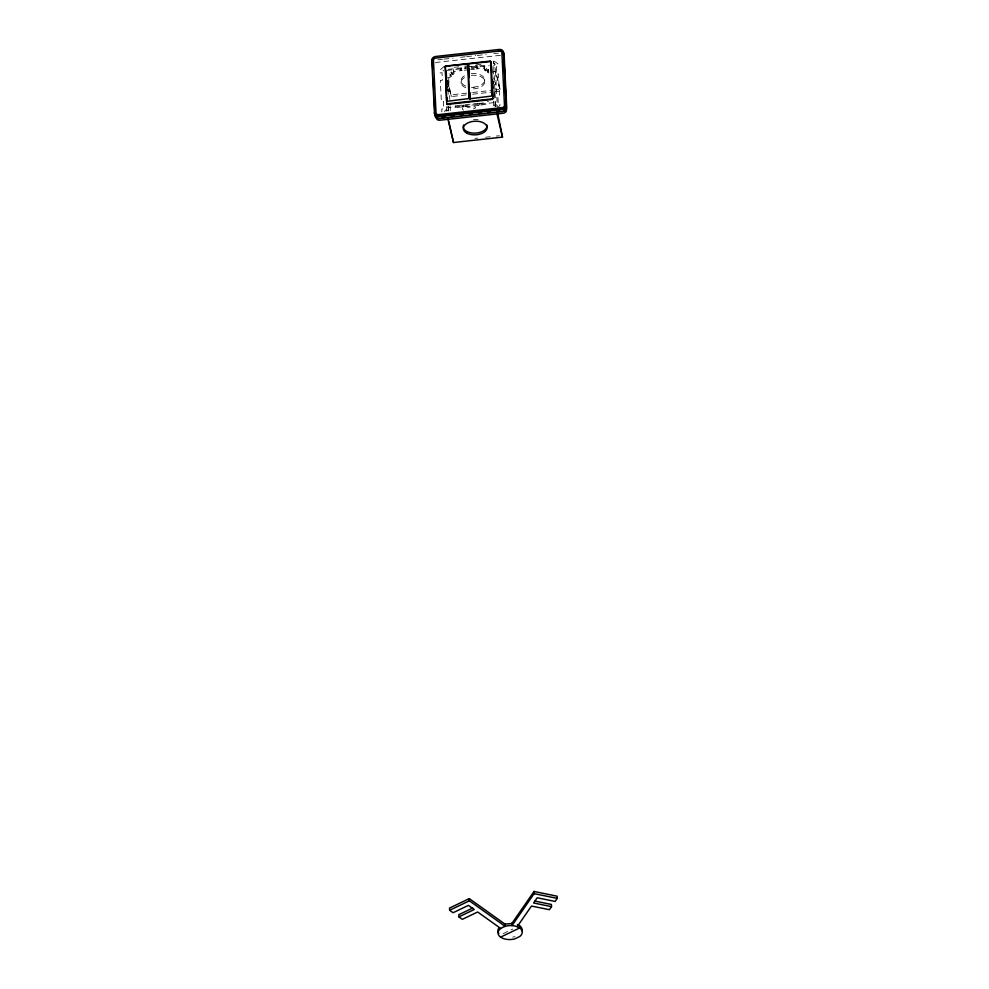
<?xml version="1.0" encoding="UTF-8"?>
<svg xmlns="http://www.w3.org/2000/svg" width="989" height="989" viewBox="0 0 989 989"><rect width="100%" height="100%" fill="white"/><g stroke="black" fill="none" stroke-linecap="round" stroke-linejoin="round"><path stroke-width="0.74" stroke-dasharray="4.95 3.71" d="M493.721 101.966L492.93 102.745L448.413 107.665L447.547 107.072M496.812 106.453L497.257 105.44L495.538 104.265L493.956 105.811L494.488 106.713M447.794 80.307L448.351 91.631M497.343 108.221L500.001 105.366L499.878 102.633L498.221 102.819L497.863 95.327L499.507 95.142L498.468 74.014L496.824 74.2L496.453 66.708L498.11 66.523L497.974 63.803L493.684 60.848M447.658 77.575L450.131 77.303L451.281 76.19L449.674 73.718L451.355 72.073L452.95 74.558L454.087 73.446L453.605 69.749L454.087 73.446M451.355 72.073L451.738 73.718L449.748 75.659L450.131 77.303M452.566 72.914L453.704 71.801M486.563 68.179L486.959 69.823L485.834 70.924L485.451 69.279L486.563 68.179L488.381 69.44L488.776 71.084L487.651 72.172L488.887 73.025L487.268 70.528L488.381 69.44M444.209 66.312L439.845 70.219L439.969 72.951L442.034 72.716L442.404 80.22L440.34 80.443L441.378 101.57L443.431 101.335L443.801 108.827L441.737 109.062L441.873 111.782M465.609 66.943L464.694 67.709L466.14 68.909M447.288 87.18L448.647 86.191L448.919 84.485L447.683 83.237M469.243 69.712L462.234 70.491L460.998 68.464L460.194 69.032L460.59 70.676L453.988 71.406M460.59 70.676L462.234 70.491M485.834 70.924L484.598 70.071L484.499 68.031L477.91 68.76L476.661 66.72L475.87 67.289L476.253 68.946L470.653 69.564M476.253 68.946L477.91 68.76M478.874 105.44L455.756 107.517L455.373 105.86L477.638 103.4L478.874 105.44L486.267 104.142L485.883 102.497M478.478 103.796L484.561 102.633M494.587 92.373L496.218 91.223L496.49 89.517L495.44 88.441L495.514 83.088L494.413 81.407M503.191 933.653L512.784 929.054M493.659 65.867L495.242 64.322L493.523 63.148M515.022 936.571L514.737 936.682A12.115 6.948 -2.8 0 1 512.722 937.127M473.447 108.914L475.561 107.838L475.301 106.849L467.303 107.282L466.239 106.219L464.224 106.157L462.605 107.306L462.333 109L463.569 110.249M437.917 59.81L442.454 59.303M443.974 59.142L453.036 58.128M460.602 57.3L465.127 56.793M466.647 56.633L475.709 55.631M477.23 55.458L486.291 54.457M493.857 53.616L498.394 53.122M500.459 55.31L436.965 62.319A3.326 2.707 -13.4 0 0 435.333 62.863M454.112 67.301L458.587 66.807M464.57 66.152L470.541 65.484M476.513 64.829L481 64.334M466.82 66.634L473.274 66.201L474.671 65.212L476.698 65.286L477.934 66.535L477.662 68.241L476.03 69.391L471.234 68.204M448.079 69.341L469.577 66.968M471.11 66.795L487.997 64.928M447.053 70.392L466.388 68.266M471.432 67.709L489.271 65.731M494.129 91.829L500.249 91.149L495.576 71.455L493.474 71.69L493.857 79.305M471.506 87.613L474.25 87.316M447.634 79.998L451.157 94.845L471.061 92.645M472.594 92.472L492.51 90.271M494.043 90.098L500.162 89.418L500.249 91.149M447.572 81.086L451.244 96.576L466.561 94.882M472.68 94.202L492.596 92.002M474.844 138.435L477.91 138.089M485.562 137.248L490.161 136.742M496.293 136.062L499.346 135.728M486.959 69.823L488.776 71.084M484.499 68.031L484.116 66.387L484.214 68.426L485.451 69.279M451.738 73.718L452.95 74.558M449.674 73.718L451.281 76.19M487.305 100.977L488.517 101.818M443.01 70.095L443.542 71.01M447.906 110.892L446.187 109.717L444.605 111.263L445.137 112.165M500.162 89.418L493.474 61.219L495.798 108.914M487.268 70.528L487.651 72.172M484.214 68.426L484.598 70.071M476.661 66.72L477.057 68.377M479.282 103.227L479.677 104.871M477.638 103.4L478.021 105.057M460.998 68.464L461.393 70.108M463.618 104.958L464.002 106.602M462.815 105.526L463.198 107.171M461.962 105.143L462.358 106.787M447.535 81.382L447.93 83.027M447.992 84.399L447.609 82.755L448.178 94.326M495.576 71.455L497.294 106.528M494.525 93.04L495.192 106.763M493.326 101.311L493.548 105.885M484.647 79.033L484.721 80.764M461.084 81.642L461.171 83.373M455.657 105.464L455.756 107.517M451.157 94.845L451.244 96.576M448.734 78.168L449.772 99.518M450.082 105.613L450.378 111.72M447.535 86.439L447.757 91.013M448.499 106.268L448.722 110.842M447.98 105.848L448.277 111.955M446.41 106.627L446.645 111.25M473.521 119.582A11.893 6.824 -2.8 0 1 478.144 119.595M471.271 73.619A11.893 6.824 -2.8 0 1 484.721 80.369A11.893 6.824 -2.8 0 1 469.824 87.044M465.658 86.006A11.893 6.824 -2.8 0 1 465.596 75.176M471.357 75.349A11.893 6.824 -2.8 0 1 484.808 82.099A11.893 6.824 -2.8 0 1 469.911 88.775M465.745 87.737A11.893 6.824 -2.8 0 1 466.969 76.363"/><path stroke-width="1.48" d="M444.976 66.992L445.767 66.214L491.014 61.553M492.893 98.443L492.151 99.456L447.634 104.377L446.719 103.548M469.243 68.266L469.305 73.211M493.202 81.716L493.041 83.533M534.023 891.472L534.134 893.648L512.005 925.593L511.894 923.405L534.023 891.472L557.141 896.195L557.252 898.371L555.126 901.436L537.2 897.777L533.603 902.982L551.516 906.641L551.417 904.465L534.987 901.103M517.198 926.656L531.476 906.048L549.402 909.707L551.516 906.641M492.794 98.801L446.843 103.87M469.281 898.618L469.392 900.806L505.169 926.347L505.058 924.171L469.281 898.618L449.538 908.087L449.636 910.263L453.073 912.723L468.39 905.38L474.213 909.546L458.908 916.877L458.797 914.701L472.717 908.026M449.636 910.263L469.392 900.806M500.558 937.139A12.115 6.948 -2.8 0 0 514.849 938.87L519.806 936.484A12.251 7.034 -2.8 0 0 519.732 927.954C513.959 924.443 506.034 924.814 500.496 928.622A12.251 7.034 -2.8 0 0 500.558 937.139L519.744 927.954L519.633 925.778L517.383 924.554M505.058 924.171L511.894 923.405M446.15 66.176L445.347 66.906L446.583 100.705L447.436 101.249L468.959 98.554L467.809 64.421L466.969 63.877M469.033 63.642L468.23 64.372L469.466 98.183L470.319 98.727L491.842 96.02L490.692 61.887L489.852 61.343M442.268 117.555L445.285 117.221M451.33 116.554L454.359 116.22M460.404 115.54L463.433 115.206M469.478 114.539L472.495 114.205M478.552 113.537L481.569 113.203M487.614 112.536L490.643 112.202M496.688 111.534L499.717 111.201M447.844 118.779L453.494 142.527L502.499 137.112L497.591 112.635M534.134 893.648L557.252 898.371M500.731 928.473L477.65 911.994L462.333 919.325L458.908 916.877M491.484 65.806L491.83 72.259M468.601 68.34L469.07 77.859M491.15 61.887L490.235 61.058L445.297 66.115L446.768 103.783M496.861 113.364L502.499 137.112M448.722 121.103L453.494 142.527M503.858 66.115L504.093 70.751M504.922 87.712L505.07 90.803M492.683 80.505L493.054 88.169M491.088 61.652L492.942 98.677M445.829 71.814L446.274 81.011M447.102 97.874L447.251 100.94M432.725 69.329L432.416 63.148A4.166 3.387 -13.4 0 1 432.514 62.258M433.17 78.588L433.701 89.381M434.159 98.64L434.69 109.445M492.114 79.936L492.745 96.848M470.047 93.176L470.269 99.32M469.627 93.226L469.862 99.37M446.262 71.121L446.534 78.811M486.885 124.997A11.893 6.824 -2.8 0 1 474.374 133.144A11.893 6.824 -2.8 0 1 463.618 124.935M431.97 61.269A4.166 3.387 -13.4 0 1 432.44 59.513M433.058 58.734A4.166 3.387 -13.4 0 1 433.887 58.091M500.496 50.39A4.166 3.387 -13.4 0 1 502.387 51.069M503.08 51.7A4.166 3.387 -13.4 0 1 503.71 53.344L506.455 110.125A3.326 2.707 -13.4 0 1 503.29 113.216L439.796 120.238A3.326 2.707 -13.4 0 1 436.372 117.876M502.832 52.949A4.166 3.387 -13.4 0 1 504.155 55.223L506.727 107.69A4.166 3.387 -13.4 0 1 502.771 111.547L439.277 118.569A4.166 3.387 -13.4 0 1 434.987 115.614M506.281 105.811A4.166 3.387 -13.4 0 1 502.325 109.668L438.832 116.69A4.166 3.387 -13.4 0 1 434.542 113.735L431.748 60.329A4.166 3.387 -13.4 0 1 435.704 56.472L499.198 49.45A4.166 3.387 -13.4 0 1 503.488 52.405L506.059 104.871A4.166 3.387 -13.4 0 1 502.103 108.728L438.609 115.75A4.166 3.387 -13.4 0 1 434.319 112.795M437.571 117.703A3.326 2.707 -13.4 0 1 436.866 117.345M505.527 109.186A3.326 2.707 -13.4 0 1 505.033 109.816M504.365 110.323A3.326 2.707 -13.4 0 1 503.586 110.681M502.82 53.999A3.326 2.707 -13.4 0 1 503.191 54.618M519.633 925.778A12.251 7.034 -2.8 0 1 522.081 930.872M498.852 933.443A12.251 7.034 -2.8 0 1 498.815 928.078M499.321 51.045L435.828 58.067A2.497 2.04 -13.4 0 0 433.454 60.391L436.025 112.845A2.497 2.04 -13.4 0 0 438.597 114.613L502.091 107.603A2.497 2.04 -13.4 0 0 504.464 105.279L501.893 52.825A2.497 2.04 -13.4 0 0 499.321 51.045M466.82 133.156A11.893 6.824 -2.8 0 0 486.687 129.398A11.893 6.824 -2.8 0 0 472.074 121.548A11.893 6.824 -2.8 0 0 466.82 133.156"/></g></svg>
